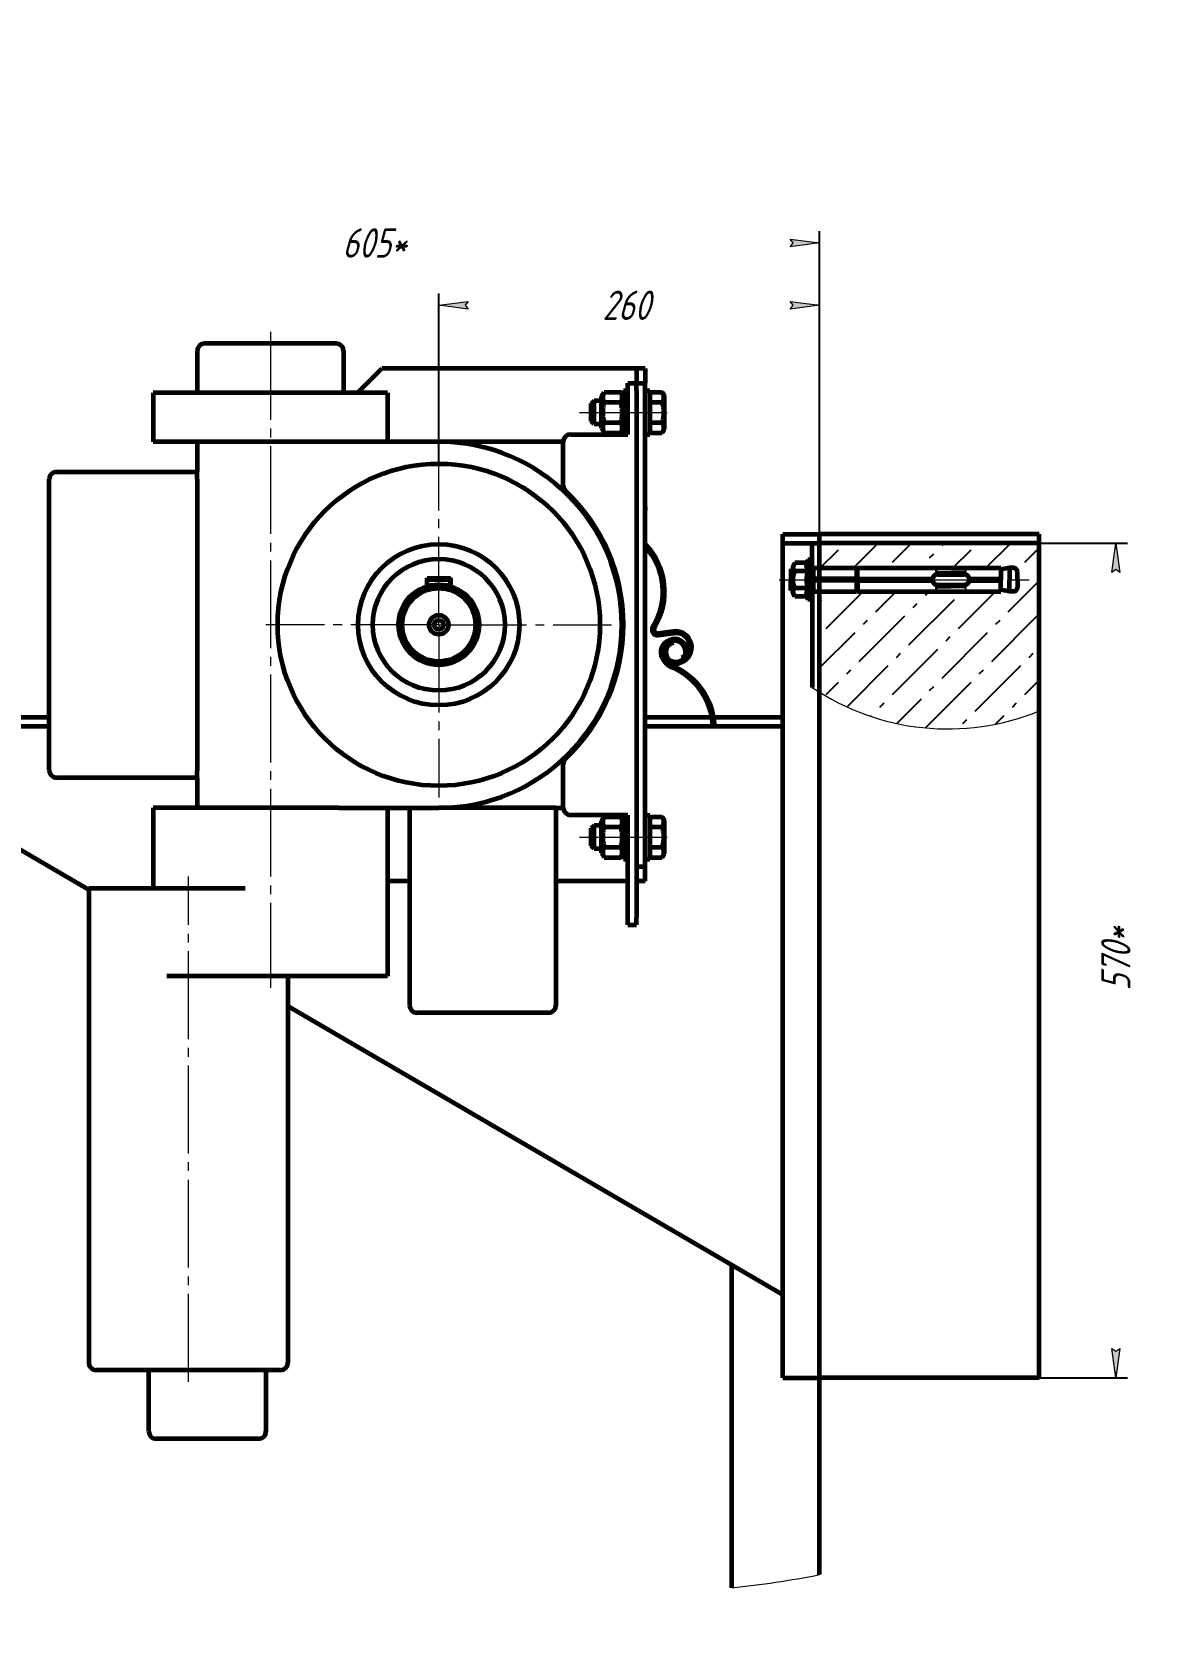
# Model space of a CAD drawing. Header units: millimetres. Extents: x 0 to 1682, y 0 to 594.
# Drawn here: x 639.4 to 833.7, y 322.1 to 594 of the extents above; entities that cross this region are included whole.
import ezdxf

# ---------------------------------------------------------------- set-up
doc = ezdxf.new("R2010")
doc.units = ezdxf.units.MM
for name, pattern in [('K5LT_AXLED', [19.5, 15, -1.5, 1.5, -1.5]), ('K5LT_BASIC', [0]), ('K5LT_THIN', [0]), ('K5LT_THIN_INCLUDED_TO_HATCHING', [0])]:
    doc.linetypes.add(name, pattern=pattern)
doc.layers.add('Системный слой', color=7, linetype='Continuous')
doc.styles.add('KDIMTEXTSTYLE', font='GOST_AU.SHX', dxfattribs={"width": 0.96, "oblique": 15, "height": 5})
doc.dimstyles.new('KDIMSTYLE (0.25)', dxfattribs={"dimtxt": 5, "dimasz": 1, "dimexe": 2, "dimexo": 0, "dimgap": 1, "dimtad": 1, "dimlfac": 4, "dimtxsty": 'KDIMTEXTSTYLE', "dimsah": 1, "dimcen": 0, "dimdle": 1, "dimadec": 0, "dimazin": 0, "dimtfac": 0.667, "dimtmove": 0, "dimatfit": 3, "dimfxl": 1, "dimtvp": 1, "dimtolj": 1, "dimtzin": 0, "dimarcsym": 0})

# ---------------------------------------------------------------- blocks, each defined once
blk = doc.blocks.new('U176')
at = {"layer": 'Системный слой', "color": 5, "linetype": 'K5LT_BASIC', "lineweight": 60, "true_color": 0x0000ff}
for p, q in [((744.89, 532.77), (744.89, 525.68)), ((744.89, 525.68), (744.89, 525.27))]:
    blk.add_line(p, q, dxfattribs=at)
blk = doc.blocks.new('U177')
at = {"layer": 'Системный слой', "color": 5, "linetype": 'K5LT_BASIC', "lineweight": 60, "true_color": 0x0000ff}
for p, q in [((622.64, 475.47), (642.39, 475.47)), ((744.14, 475.47), (767.64, 475.47))]:
    blk.add_line(p, q, dxfattribs=at)
blk = doc.blocks.new('U178')
at = {"layer": 'Системный слой', "color": 5, "linetype": 'K5LT_BASIC', "lineweight": 60, "true_color": 0x0000ff}
for p, q in [((649.14, 447.51), (622.64, 462.97)), ((767.64, 378.38), (683.14, 427.67))]:
    blk.add_line(p, q, dxfattribs=at)
blk = doc.blocks.new('U179')
at = {"layer": 'Системный слой', "color": 5, "linetype": 'K5LT_BASIC', "lineweight": 60, "true_color": 0x0000ff}
for p, q in [((744.89, 460.27), (744.89, 453.18)), ((744.89, 453.18), (744.89, 452.77))]:
    blk.add_line(p, q, dxfattribs=at)
blk = doc.blocks.new('U180')
at = {"layer": 'Системный слой', "color": 5, "linetype": 'K5LT_BASIC', "lineweight": 60, "true_color": 0x0000ff}
for p, q in [((740.39, 532.77), (740.39, 525.68)), ((740.39, 525.68), (740.39, 525.27))]:
    blk.add_line(p, q, dxfattribs=at)
blk = doc.blocks.new('U181')
at = {"layer": 'Системный слой', "color": 5, "linetype": 'K5LT_BASIC', "lineweight": 60, "true_color": 0x0000ff}
for p, q in [((700.14, 449.02), (703.89, 449.02)), ((728.89, 449.02), (741.14, 449.02))]:
    blk.add_line(p, q, dxfattribs=at)
blk = doc.blocks.new('U182')
at = {"layer": 'Системный слой', "color": 5, "linetype": 'K5LT_BASIC', "lineweight": 60, "true_color": 0x0000ff}
for p, q in [((740.39, 460.27), (740.39, 453.18)), ((740.39, 453.18), (740.39, 452.77))]:
    blk.add_line(p, q, dxfattribs=at)
blk = doc.blocks.new('U183')
at = {"layer": 'Системный слой', "color": 5, "linetype": 'K5LT_BASIC', "lineweight": 60, "true_color": 0x0000ff}
for p, q in [((622.64, 476.97), (642.39, 476.97)), ((744.14, 476.97), (755.51, 476.97)), ((755.81, 476.97), (767.64, 476.97))]:
    blk.add_line(p, q, dxfattribs=at)
blk = doc.blocks.new('U184')
at = {"layer": 'Системный слой', "color": 5, "linetype": 'K5LT_BASIC', "lineweight": 60, "true_color": 0x0000ff}
for p, q in [((735.39, 456.52), (735.39, 458.52)), ((735.39, 454.52), (735.39, 456.52))]:
    blk.add_line(p, q, dxfattribs=at)
blk = doc.blocks.new('U185')
at = {"layer": 'Системный слой', "color": 5, "linetype": 'K5LT_BASIC', "lineweight": 60, "true_color": 0x0000ff}
for p, q in [((734.89, 456.52), (734.89, 458.02)), ((734.89, 455.02), (734.89, 456.52))]:
    blk.add_line(p, q, dxfattribs=at)
blk = doc.blocks.new('U186')
at = {"layer": 'Системный слой', "color": 5, "linetype": 'K5LT_BASIC', "lineweight": 60, "true_color": 0x0000ff}
for p, q in [((735.39, 529.02), (735.39, 531.02)), ((735.39, 527.02), (735.39, 529.02))]:
    blk.add_line(p, q, dxfattribs=at)
blk = doc.blocks.new('U187')
at = {"layer": 'Системный слой', "color": 5, "linetype": 'K5LT_BASIC', "lineweight": 60, "true_color": 0x0000ff}
for p, q in [((734.89, 529.02), (734.89, 530.52)), ((734.89, 527.52), (734.89, 529.02))]:
    blk.add_line(p, q, dxfattribs=at)
blk = doc.blocks.new('U188')
at = {"layer": 'Системный слой', "color": 30, "linetype": 'K5LT_AXLED', "lineweight": 18, "true_color": 0xff8000}
for q in [(708.89, 522.27), (679.39, 492.77), (738.39, 492.77), (708.89, 463.27)]:
    blk.add_line((708.89, 492.77), q, dxfattribs=at)
blk = doc.blocks.new('U189')
at = {"layer": 'Системный слой', "color": 5, "linetype": 'K5LT_BASIC', "lineweight": 60, "true_color": 0x0000ff}
for p, q in [((769.68, 503.35), (769.31, 502.72)), ((771.68, 503.35), (769.68, 503.35)), ((771.89, 503.87), (771.89, 500.47)), ((772.64, 503.87), (771.89, 503.87)), ((772.64, 500.47), (772.64, 503.87)), ((769.31, 502.72), (769.31, 500.47)), ((769.31, 498.22), (769.31, 500.47)), ((771.89, 501.91), (769.68, 501.91)), ((771.89, 497.07), (771.89, 500.47)), ((772.64, 500.47), (772.64, 497.07)), ((769.68, 497.58), (769.31, 498.22)), ((771.89, 499.02), (769.68, 499.02)), ((771.64, 497.58), (769.68, 497.58)), ((772.64, 497.07), (771.89, 497.07))]:
    blk.add_line(p, q, dxfattribs=at)
for centre, radius, start, end in [((770.12, 502.56), 0.783, 142.5777, 235.9815), ((773.5, 502.89), 1.88, 148.6883, 211.3117), ((772.33, 500.47), 3.02, 151.4211, 180), ((772.33, 500.47), 3.02, 180, 208.5789), ((775.94, 500.47), 4.29, 160.3471, 199.6529), ((770.12, 498.37), 0.783, 124.0185, 217.4223), ((773.5, 498.04), 1.88, 148.6883, 211.3117)]:
    blk.add_arc(centre, radius, start, end, dxfattribs=at)
blk = doc.blocks.new('KDIMARROW_01')
at = {"layer": 'Системный слой'}
blk.add_hatch(color=0, dxfattribs=at).paths.add_polyline_path([(0, 0), (-5, 0.66), (-4.5, 0), (-5, -0.66)])
at = {"layer": 'Системный слой', "color": 0, "linetype": 'K5LT_THIN', "lineweight": 18}
for p, q in [((-4.5, 0), (-5, 0.66)), ((-5, 0.66), (0, 0)), ((0, 0), (-5, -0.66)), ((-5, -0.66), (-4.5, 0)), ((0, 0), (-1, 0))]:
    blk.add_line(p, q, dxfattribs=at)

msp = doc.modelspace()

# ---------------------------------------------------------------- hatches: boundary and pattern name
at = {"layer": 'Системный слой'}
h = msp.add_hatch(dxfattribs=at)
h.set_pattern_fill('Бетон', angle=45, style=0, pattern_type=0)
h.set_pattern_definition([(45, (0, 0), (-5.656854, 5.656854), [11, -5]), (45, (9.192, 9.192), (-5.656854, 5.656854), [1, -15]), (45, (2.8284, 8.485), (-5.656854, 5.656854), [11, -5]), (45, (12.021, 17.678), (-5.656854, 5.656854), [1, -15])])
h.paths.add_polyline_path([(773.8939, 481.498), (777.3661, 479.4771), (781.022, 477.8113), (784.8253, 476.5171), (788.7384, 475.6073), (792.7226, 475.0908), (796.7384, 474.9729), (800.746, 475.2546), (804.7057, 475.9332), (808.5785, 477.0019), (811.3939, 478.0496), (811.3939, 506.7151), (773.8939, 506.7151), (773.8939, 503.865), (773.8939, 502.2984), (774.0606, 502.2984), (774.0606, 502.4651), (781.427, 502.4651), (781.427, 502.2984), (781.5936, 502.2984), (781.5936, 502.4651), (806.0504, 502.4651), (806.0504, 502.1818), (807.5611, 502.4651), (808.2278, 502.4651), (808.6964, 502.2726), (808.8944, 501.8062), (808.8944, 501.7984), (808.8944, 500.4651), (808.8944, 499.1318), (808.7019, 498.6632), (808.2356, 498.4652), (808.2278, 498.4652), (807.5611, 498.4652), (806.0504, 498.7484), (806.0504, 498.4652), (781.5936, 498.4652), (781.5936, 498.6318), (781.427, 498.6318), (781.427, 498.4652), (774.0606, 498.4652), (774.0606, 498.6318), (773.8939, 498.6318)])

# ---------------------------------------------------------------- linework, layer by layer
at = {"layer": 'Системный слой', "color": 30, "linetype": 'K5LT_AXLED', "lineweight": 18, "true_color": 0xff8000}
for p, q in [((680.1439, 542.7651), (680.1439, 430.7651)), ((732.8939, 529.0151), (749.3939, 529.0151)), ((766.9773, 500.4651), (809.6444, 500.4651)), ((732.8939, 456.5151), (749.3939, 456.5151)), ((666.1439, 363.5151), (666.1439, 449.7651))]:
    msp.add_line(p, q, dxfattribs=at)
at = {"layer": 'Системный слой', "color": 5, "linetype": 'K5LT_BASIC', "lineweight": 60, "true_color": 0x0000ff}
for p, q in [((667.6439, 539.5151), (667.6439, 532.3901)), ((691.3939, 540.7651), (668.8939, 540.7651)), ((692.6439, 539.5151), (692.6439, 532.3901)), ((695.0189, 532.3901), (699.1439, 536.5151)), ((741.8939, 536.5151), (699.1439, 536.5151)), ((742.6439, 536.5151), (741.8939, 536.5151)), ((744.1439, 536.5151), (742.6439, 536.5151)), ((742.6439, 536.5151), (742.6439, 534.0151)), ((744.1439, 536.5151), (744.1439, 534.0151)), ((741.1439, 532.7651), (741.1439, 534.0151)), ((741.1439, 534.0151), (742.6439, 534.0151)), ((742.6439, 534.0151), (744.1439, 534.0151)), ((742.6439, 532.7651), (742.6439, 534.0151)), ((744.1439, 451.5151), (744.1439, 534.0151)), ((660.1439, 532.3901), (660.1439, 524.0151)), ((700.1439, 532.3901), (660.1439, 532.3901)), ((700.1439, 532.3901), (700.1439, 524.0151)), ((735.3939, 531.0151), (734.8939, 530.5151)), ((736.6939, 531.0151), (735.3939, 531.0151)), ((736.6939, 531.7151), (737.1351, 532.4792)), ((736.6939, 526.3151), (736.6939, 531.7151)), ((737.1351, 532.4792), (739.9527, 532.4792)), ((737.1351, 530.7472), (739.9527, 530.7472)), ((739.9527, 532.4792), (740.3939, 531.7151)), ((740.3939, 532.7651), (741.1439, 532.7651)), ((741.1439, 525.2651), (741.1439, 532.7651)), ((742.6439, 532.7651), (742.6439, 442.7651)), ((744.1439, 532.7651), (744.8939, 532.7651)), ((744.8939, 532.4792), (747.0393, 532.4792)), ((744.8939, 530.7472), (747.0393, 530.7472)), ((747.0393, 532.4792), (747.3939, 531.8651)), ((747.3939, 526.1651), (747.3939, 531.8651)), ((735.3939, 527.0151), (734.8939, 527.5151)), ((731.3939, 525.2651), (741.1439, 525.2651)), ((736.6939, 527.0151), (735.3939, 527.0151)), ((736.6939, 526.3151), (737.1351, 525.551)), ((737.1351, 527.2831), (739.9527, 527.2831)), ((737.1351, 525.551), (739.9527, 525.551)), ((739.9527, 525.551), (740.3939, 526.3151)), ((744.1439, 525.2651), (744.8939, 525.2651)), ((744.8939, 527.2831), (747.0393, 527.2831)), ((744.8939, 525.551), (747.0393, 525.551)), ((747.0393, 525.551), (747.3939, 526.1651)), ((691.8031, 524.0151), (660.1439, 524.0151)), ((667.6439, 524.0151), (667.6439, 518.8901)), ((708.8939, 524.0151), (691.8031, 524.0151)), ((730.1439, 524.0151), (708.8939, 524.0151)), ((730.1439, 516.5624), (730.1439, 524.0151)), ((642.3939, 467.8901), (642.3939, 517.6401)), ((643.6439, 518.8901), (667.6439, 518.8901)), ((667.6439, 517.6401), (667.6439, 518.8901)), ((667.6439, 517.6401), (667.6439, 467.8901)), ((767.6439, 508.2151), (771.8939, 508.2151)), ((767.6439, 506.7151), (767.6439, 508.2151)), ((767.6439, 506.7151), (771.8939, 506.7151)), ((767.6439, 364.2151), (767.6439, 506.7151)), ((771.8939, 508.2151), (773.8939, 508.2151)), ((771.8939, 506.7151), (773.8939, 506.7151)), ((772.6439, 503.865), (772.6439, 506.7151)), ((811.3939, 508.2151), (773.8939, 508.2151)), ((773.8939, 506.7151), (773.8939, 508.2151)), ((811.3939, 506.7151), (773.8939, 506.7151)), ((773.8939, 364.2151), (773.8939, 506.7151)), ((811.3939, 506.7151), (811.3939, 508.2151)), ((811.3939, 364.2151), (811.3939, 506.7151)), ((706.8939, 500.7151), (710.8939, 500.7151)), ((706.8939, 499.3428), (706.8939, 500.7151)), ((706.8939, 500.4901), (707.0439, 500.6401)), ((706.8939, 499.3428), (706.8939, 500.4901)), ((706.8939, 500.4901), (710.8939, 500.4901)), ((707.0439, 500.6401), (710.7439, 500.6401)), ((710.8939, 500.4901), (710.7439, 500.6401)), ((710.8939, 500.7151), (710.8939, 499.3428)), ((710.8939, 499.3428), (710.8939, 500.4901)), ((769.3106, 502.2984), (768.9773, 502.2984)), ((768.9773, 502.2984), (768.9773, 500.4651)), ((768.9773, 498.6318), (768.9773, 500.4651)), ((772.8106, 502.2984), (772.6439, 502.2984)), ((772.8106, 502.4651), (772.8106, 498.4652)), ((772.8106, 502.4651), (780.177, 502.4651)), ((780.177, 500.6318), (772.8106, 500.6318)), ((780.177, 500.2984), (772.8106, 500.2984)), ((780.177, 502.4651), (780.177, 498.4652)), ((780.3436, 502.2984), (780.177, 502.2984)), ((780.3436, 500.4651), (780.3436, 502.4651)), ((780.3436, 502.4651), (804.8004, 502.4651)), ((780.3436, 500.4651), (780.3436, 500.6318)), ((780.3436, 500.6318), (793.1493, 500.6318)), ((780.3436, 500.4651), (780.3436, 498.4652)), ((780.3436, 500.4651), (780.3436, 500.2984)), ((780.3436, 500.2984), (793.1493, 500.2984)), ((794.0507, 501.3818), (798.5506, 501.3818)), ((794.0507, 501.3362), (798.5506, 501.3362)), ((799.4519, 500.6318), (804.8004, 500.6318)), ((799.4519, 500.2984), (804.8004, 500.2984)), ((806.3111, 502.4651), (804.8004, 502.1818)), ((804.8004, 502.4651), (804.8004, 500.4651)), ((804.8004, 498.4652), (804.8004, 500.4651)), ((806.9778, 502.4651), (806.3111, 502.4651)), ((806.3111, 502.4651), (806.3111, 500.4651)), ((806.3111, 498.4652), (806.3111, 500.4651)), ((807.6444, 500.4651), (807.6444, 501.7984)), ((807.6444, 500.4651), (807.6444, 499.1318)), ((769.3106, 498.6318), (768.9773, 498.6318)), ((772.8106, 498.6318), (772.6439, 498.6318)), ((772.8106, 498.4652), (780.177, 498.4652)), ((780.3436, 498.6318), (780.177, 498.6318)), ((780.3436, 498.4652), (804.8004, 498.4652)), ((794.0507, 499.594), (798.5506, 499.594)), ((794.0507, 499.5485), (798.5506, 499.5485)), ((806.3111, 498.4652), (804.8004, 498.7484)), ((806.9778, 498.4652), (806.3111, 498.4652)), ((772.6439, 497.0652), (772.6439, 482.0652)), ((748.9578, 491.6351), (746.3081, 491.2886)), ((746.347, 490.9911), (748.9967, 491.3376)), ((748.5194, 490.2152), (748.167, 490.087)), ((748.2696, 489.8051), (748.622, 489.9333)), ((748.9799, 489.6986), (748.9197, 489.9925)), ((750.4735, 487.1836), (750.3097, 487.124)), ((750.3097, 487.124), (750.4123, 486.8421)), ((750.4123, 486.8421), (750.5762, 486.9017)), ((750.1523, 486.6061), (749.8821, 486.5077)), ((749.9848, 486.2258), (750.2549, 486.3241)), ((667.6439, 466.6401), (667.6439, 467.8901)), ((730.1439, 461.5151), (730.1439, 468.9678)), ((667.6439, 466.6401), (643.6439, 466.6401)), ((667.6439, 466.6401), (667.6439, 461.5151)), ((660.1439, 461.5151), (660.1439, 447.7651)), ((691.8031, 461.5151), (660.1439, 461.5151)), ((691.8031, 461.5151), (708.8939, 461.5151)), ((700.1439, 461.5151), (700.1439, 432.7651)), ((703.8939, 461.5151), (703.8939, 427.7651)), ((727.6439, 461.5151), (708.8939, 461.5151)), ((728.8876, 461.5151), (727.6439, 461.5151)), ((728.8876, 461.5151), (730.1439, 461.5151)), ((728.8939, 461.5151), (728.8939, 427.7651)), ((741.1439, 460.2651), (731.3939, 460.2651)), ((736.6939, 459.2151), (737.1351, 459.9792)), ((737.1351, 459.9792), (739.9527, 459.9792)), ((739.9527, 459.9792), (740.3939, 459.2151)), ((741.1439, 442.7651), (741.1439, 460.2651)), ((744.1439, 460.2651), (744.8939, 460.2651)), ((744.8939, 459.9792), (747.0393, 459.9792)), ((747.0393, 459.9792), (747.3939, 459.3651)), ((735.3939, 458.5151), (734.8939, 458.0151)), ((736.6939, 458.5151), (735.3939, 458.5151)), ((736.6939, 453.8151), (736.6939, 459.2151)), ((737.1351, 458.2472), (739.9527, 458.2472)), ((744.8939, 458.2472), (747.0393, 458.2472)), ((747.3939, 453.6651), (747.3939, 459.3651)), ((735.3939, 454.5151), (734.8939, 455.0151)), ((736.6939, 454.5151), (735.3939, 454.5151)), ((737.1351, 454.7831), (739.9527, 454.7831)), ((744.8939, 454.7831), (747.0393, 454.7831)), ((736.6939, 453.8151), (737.1351, 453.051)), ((737.1351, 453.051), (739.9527, 453.051)), ((739.9527, 453.051), (740.3939, 453.8151)), ((740.3939, 452.7651), (741.1439, 452.7651)), ((742.6439, 451.5151), (744.1439, 451.5151)), ((744.1439, 452.7651), (744.8939, 452.7651)), ((744.1439, 449.0151), (744.1439, 451.5151)), ((744.8939, 453.051), (747.0393, 453.051)), ((747.0393, 453.051), (747.3939, 453.6651)), ((744.1439, 449.0151), (742.6439, 449.0151)), ((649.1439, 447.7651), (649.1439, 366.7651)), ((662.501, 447.7651), (649.1439, 447.7651)), ((675.8582, 447.7651), (662.501, 447.7651)), ((741.1439, 441.5151), (741.1439, 442.7651)), ((741.1439, 441.5151), (742.6439, 441.5151)), ((742.6439, 441.5151), (742.6439, 442.7651)), ((675.8582, 432.7651), (662.501, 432.7651)), ((700.1439, 432.7651), (675.8582, 432.7651)), ((683.1439, 432.7651), (683.1439, 366.7651)), ((727.6439, 426.5151), (705.1439, 426.5151)), ((758.8939, 328.3411), (758.8939, 383.4859)), ((758.8939, 328.3411), (758.8939, 383.4859)), ((681.8939, 365.5151), (650.3939, 365.5151)), ((659.3939, 355.0151), (659.3939, 365.5151)), ((679.3939, 365.5151), (679.3939, 355.0151)), ((767.6439, 364.2151), (771.8939, 364.2151)), ((771.8939, 364.2151), (773.8939, 364.2151)), ((773.8939, 330.5916), (773.8939, 364.2151)), ((811.3939, 364.2151), (773.8939, 364.2151)), ((773.8939, 330.5916), (773.8939, 364.2151)), ((678.1439, 353.7651), (660.6439, 353.7651))]:
    msp.add_line(p, q, dxfattribs=at)
at = {"layer": 'Системный слой', "color": 7, "linetype": 'K5LT_THIN', "lineweight": 18}
for p, q in [((735.3939, 530.7651), (735.1439, 530.7651)), ((736.6939, 530.7651), (735.3939, 530.7651)), ((735.3939, 527.2651), (735.1439, 527.2651)), ((736.6939, 527.2651), (735.3939, 527.2651)), ((769.3106, 502.033), (768.9773, 502.033)), ((772.8106, 502.033), (772.6439, 502.033)), ((780.3436, 502.033), (780.177, 502.033)), ((793.9642, 502.3265), (796.3006, 502.3265)), ((794.0382, 501.8596), (796.3006, 501.8596)), ((794.0382, 501.6741), (796.3006, 501.6741)), ((798.637, 502.3265), (796.3006, 502.3265)), ((798.563, 501.8596), (796.3006, 501.8596)), ((798.563, 501.6741), (796.3006, 501.6741)), ((769.3106, 498.8972), (768.9773, 498.8972)), ((772.8106, 498.8972), (772.6439, 498.8972)), ((780.3436, 498.8972), (780.177, 498.8972)), ((793.9642, 498.6037), (796.3006, 498.6037)), ((794.0382, 499.2561), (796.3006, 499.2561)), ((794.0382, 499.0707), (796.3006, 499.0707)), ((798.563, 499.2561), (796.3006, 499.2561)), ((798.563, 499.0707), (796.3006, 499.0707)), ((798.637, 498.6037), (796.3006, 498.6037)), ((735.3939, 458.2651), (735.1439, 458.2651)), ((736.6939, 458.2651), (735.3939, 458.2651)), ((735.3939, 454.7651), (735.1439, 454.7651)), ((736.6939, 454.7651), (735.3939, 454.7651))]:
    msp.add_line(p, q, dxfattribs=at)
at = {"layer": 'Системный слой', "color": 5, "linetype": 'K5LT_BASIC', "lineweight": 60, "true_color": 0x0000ff}
for radius in [27.5, 13.75, 11.25, 6.875, 6.25, 1.65, 0.7875]:
    msp.add_circle((708.8939, 492.7651), radius, dxfattribs=at)
for centre, radius, start, end in [((668.8939, 539.5151), 1.25, 90, 180), ((691.3939, 539.5151), 1.25, 0, 90), ((731.3939, 524.0151), 1.25, 90, 180), ((708.8939, 492.7651), 31.25, 270.000141, 90.000001), ((643.6439, 517.6401), 1.25, 90, 180), ((731.3939, 516.5624), 1.25, 180, 226.605095), ((708.8939, 492.7651), 31.5, 313.394905, 46.605095), ((741.4203, 512.6048), 2.75, 352.05698, 7.94302), ((735.6948, 498.4054), 11.75, 328.330889, 44.022184), ((735.6948, 498.4054), 11.45, 328.330889, 42.446226), ((794.0507, 500.4651), 0.9166, 90, 169.524318), ((794.0226, 500.4433), 0.8934, 88.197263, 167.82165), ((794.0507, 500.4651), 0.9166, 190.475682, 270), ((794.0226, 500.4869), 0.8934, 192.17835, 271.802737), ((798.5506, 500.4651), 0.9166, 10.475682, 90), ((798.5787, 500.4433), 0.8934, 12.17835, 91.802737), ((798.5506, 500.4651), 0.9166, 270, 349.524318), ((798.5787, 500.4869), 0.8934, 268.197263, 347.82165), ((806.9778, 501.7984), 0.6667, 0, 90), ((806.9778, 499.1318), 0.6667, 270, 0), ((746.2271, 491.9083), 0.925, 148.330889, 277.45017), ((746.2271, 491.9083), 0.625, 148.330889, 277.45017), ((748.8938, 488.0901), 2.125, 110, 207.462668), ((748.8938, 488.0901), 1.825, 110, 207.462668), ((749.3135, 488.07), 1.9625, 101.576033, 290), ((749.3135, 488.07), 1.6625, 101.576033, 290), ((749.2035, 488.3358), 2, 29.543057, 110), ((749.2035, 488.3358), 1.7, 29.543057, 110), ((749.3144, 488.9083), 2.75, 290, 97.45017), ((749.3144, 488.9083), 2.45, 290, 97.45017), ((750.3357, 488.8395), 3.75, 207.462668, 246.379078), ((750.3357, 488.8395), 3.45, 207.462668, 246.379078), ((750.1914, 487.9589), 0.825, 290, 1.783543), ((750.1914, 487.9589), 1.125, 290, 1.783543), ((748.4422, 487.9044), 2.575, 1.783543, 29.543057), ((748.4422, 487.9044), 2.875, 1.783543, 29.543057), ((744.2453, 474.913), 11.45, 2.763621, 66.379078), ((744.2453, 474.913), 11.75, 2.693007, 66.379078), ((643.6439, 467.8901), 1.25, 180, 270), ((731.3939, 468.9678), 1.25, 133.394905, 180), ((731.3939, 461.5151), 1.25, 180, 270), ((705.1439, 427.7651), 1.25, 180, 270), ((727.6439, 427.7651), 1.25, 270, 0), ((650.3939, 366.7651), 1.25, 180, 270), ((681.8939, 366.7651), 1.25, 270, 0), ((660.6439, 355.0151), 1.25, 180, 270), ((678.1439, 355.0151), 1.25, 270, 0)]:
    msp.add_arc(centre, radius, start, end, dxfattribs=at)
at = {"layer": 'Системный слой', "color": 7, "linetype": 'K5LT_THIN', "lineweight": 18}
for centre, radius, start, end in [((793.9642, 502.0374), 0.2892, 90, 180), ((794.0382, 502.0374), 0.3632, 180, 270), ((794.0486, 502.1005), 0.2412, 110.477241, 267.54807), ((798.5527, 502.1005), 0.2412, 272.45193, 69.522759), ((798.563, 502.0374), 0.3632, 270, 0), ((798.637, 502.0374), 0.2892, 0, 90), ((794.0382, 498.8929), 0.3632, 90, 180), ((793.9642, 498.8929), 0.2892, 180, 270), ((794.0486, 498.8297), 0.2412, 92.45193, 249.522759), ((798.563, 498.8929), 0.3632, 0, 90), ((798.5527, 498.8297), 0.2412, 290.477241, 87.54807), ((798.637, 498.8929), 0.2892, 270, 0), ((795.7721, 516.276), 41.2952, 235.939335, 292.228098)]:
    msp.add_arc(centre, radius, start, end, dxfattribs=at)
at = {"layer": 'Системный слой', "color": 7, "linetype": 'K5LT_THIN_INCLUDED_TO_HATCHING', "lineweight": 18}
msp.add_arc((742.6439, 487.7651), 160.25, 275.820028, 281.245179, dxfattribs=at)
at = {"layer": 'Системный слой', "color": 5, "linetype": 'K5LT_BASIC', "lineweight": 60, "true_color": 0x0000ff}
for points, knots in [([(737.1351, 532.4792), (737.0788, 532.3818), (737.0044, 532.2345), (736.9366, 532.0484), (736.9032, 531.9271), (736.8828, 531.8235), (736.8707, 531.7243), (736.8659, 531.626), (736.8687, 531.5255), (736.8795, 531.4245), (736.8978, 531.3239), (736.9273, 531.2082), (736.9935, 531.0144), (737.0722, 530.8559), (737.1351, 530.7472)], [0, 0, 0, 0, 2.59801481, 3.88110665, 4.83960095, 5.73074982, 6.54245647, 7.38359835, 8.24526286, 9.11284516, 9.97477882, 10.82974871, 12.09637391, 15, 15, 15, 15]), ([(737.1351, 530.7472), (737.0853, 530.5747), (737.0162, 530.3058), (736.9514, 529.9717), (736.9212, 529.7754), (736.8996, 529.6062), (736.8828, 529.4358), (736.8707, 529.2373), (736.8659, 529.0407), (736.8687, 528.8398), (736.8795, 528.6377), (736.8978, 528.4365), (736.9232, 528.2378), (736.9654, 527.9774), (737.0326, 527.6581), (737.0993, 527.4069), (737.1351, 527.2831)], [0, 0, 0, 0, 2.6055268, 4.02084955, 4.9336382, 5.48488108, 6.49484979, 7.414784, 8.36807813, 9.34463124, 10.32789118, 11.30474933, 12.27371521, 13.23236096, 15.12615549, 17, 17, 17, 17]), ([(739.9527, 530.7472), (740.009, 530.8446), (740.0834, 530.9919), (740.1512, 531.178), (740.1846, 531.2993), (740.205, 531.4028), (740.2171, 531.5021), (740.2219, 531.6004), (740.2191, 531.7008), (740.2083, 531.8019), (740.19, 531.9025), (740.1605, 532.0182), (740.0943, 532.2119), (740.0156, 532.3704), (739.9527, 532.4792)], [0, 0, 0, 0, 2.59801481, 3.88110665, 4.83960095, 5.73074982, 6.54245647, 7.38359835, 8.24526286, 9.11284516, 9.97477882, 10.82974871, 12.09637391, 15, 15, 15, 15]), ([(739.9527, 527.2831), (740.0025, 527.4555), (740.0716, 527.7244), (740.1364, 528.0586), (740.1666, 528.2548), (740.1882, 528.424), (740.205, 528.5944), (740.2171, 528.793), (740.2219, 528.9895), (740.2191, 529.1904), (740.2083, 529.3926), (740.19, 529.5937), (740.1646, 529.7924), (740.1224, 530.0528), (740.0552, 530.3721), (739.9885, 530.6233), (739.9527, 530.7472)], [0, 0, 0, 0, 2.6055268, 4.02084955, 4.9336382, 5.48488108, 6.49484979, 7.414784, 8.36807813, 9.34463124, 10.32789118, 11.30474933, 12.27371521, 13.23236096, 15.12615549, 17, 17, 17, 17]), ([(747.0393, 530.7472), (747.0782, 530.8145), (747.137, 530.9259), (747.1998, 531.0728), (747.2351, 531.173), (747.2632, 531.2688), (747.2856, 531.3661), (747.3017, 531.4779), (747.3083, 531.5833), (747.3066, 531.6843), (747.2976, 531.7808), (747.2823, 531.8744), (747.2575, 531.9811), (747.2114, 532.1285), (747.1379, 532.2997), (747.0707, 532.4249), (747.0393, 532.4792)], [0, 0, 0, 0, 2.03197676, 3.33971817, 4.35691028, 4.98286377, 6.14673398, 7.19733448, 8.23107414, 9.20464301, 10.12610383, 11.03238569, 11.92740894, 13.24282625, 15.35658079, 17, 17, 17, 17]), ([(747.0393, 527.2831), (747.0735, 527.4013), (747.12, 527.5758), (747.1777, 527.8282), (747.2121, 528.0022), (747.2467, 528.2071), (747.2689, 528.3707), (747.2888, 528.5655), (747.3017, 528.7445), (747.3083, 528.9553), (747.3066, 529.1574), (747.2976, 529.3504), (747.2823, 529.5375), (747.2575, 529.751), (747.2114, 530.0457), (747.1379, 530.3882), (747.0707, 530.6385), (747.0393, 530.7472)], [0, 0, 0, 0, 1.88979329, 2.77228609, 3.97396019, 4.61319913, 5.96225261, 6.50830656, 7.62070709, 8.71525498, 9.7460926, 10.72175699, 11.68134955, 12.62902123, 14.02181603, 16.25990907, 18, 18, 18, 18]), ([(737.1351, 527.2831), (737.0788, 527.1856), (737.0044, 527.0383), (736.9366, 526.8522), (736.9032, 526.7309), (736.8828, 526.6274), (736.8707, 526.5281), (736.8659, 526.4298), (736.8687, 526.3294), (736.8795, 526.2283), (736.8978, 526.1277), (736.9273, 526.012), (736.9935, 525.8183), (737.0722, 525.6598), (737.1351, 525.551)], [0, 0, 0, 0, 2.59801481, 3.88110665, 4.83960095, 5.73074982, 6.54245647, 7.38359835, 8.24526286, 9.11284516, 9.97477882, 10.82974871, 12.09637391, 15, 15, 15, 15]), ([(739.9527, 525.551), (740.009, 525.6485), (740.0834, 525.7957), (740.1512, 525.9818), (740.1846, 526.1031), (740.205, 526.2067), (740.2171, 526.306), (740.2219, 526.4042), (740.2191, 526.5047), (740.2083, 526.6058), (740.19, 526.7063), (740.1605, 526.822), (740.0943, 527.0158), (740.0156, 527.1743), (739.9527, 527.2831)], [0, 0, 0, 0, 2.59801481, 3.88110665, 4.83960095, 5.73074982, 6.54245647, 7.38359835, 8.24526286, 9.11284516, 9.97477882, 10.82974871, 12.09637391, 15, 15, 15, 15]), ([(747.0393, 525.551), (747.0782, 525.6183), (747.137, 525.7297), (747.1998, 525.8766), (747.2351, 525.9769), (747.2632, 526.0726), (747.2856, 526.1699), (747.3017, 526.2817), (747.3083, 526.3871), (747.3066, 526.4882), (747.2976, 526.5847), (747.2823, 526.6782), (747.2575, 526.785), (747.2114, 526.9323), (747.1379, 527.1036), (747.0707, 527.2287), (747.0393, 527.2831)], [0, 0, 0, 0, 2.03197676, 3.33971817, 4.35691028, 4.98286377, 6.14673398, 7.19733448, 8.23107414, 9.20464301, 10.12610383, 11.03238569, 11.92740894, 13.24282625, 15.35658079, 17, 17, 17, 17]), ([(737.1351, 459.9792), (737.0788, 459.8818), (737.0044, 459.7345), (736.9366, 459.5484), (736.9032, 459.4271), (736.8828, 459.3235), (736.8707, 459.2243), (736.8659, 459.126), (736.8687, 459.0255), (736.8795, 458.9245), (736.8978, 458.8239), (736.9273, 458.7082), (736.9935, 458.5144), (737.0722, 458.3559), (737.1351, 458.2472)], [0, 0, 0, 0, 2.59801481, 3.88110665, 4.83960095, 5.73074982, 6.54245647, 7.38359835, 8.24526286, 9.11284516, 9.97477882, 10.82974871, 12.09637391, 15, 15, 15, 15]), ([(739.9527, 458.2472), (740.009, 458.3446), (740.0834, 458.4919), (740.1512, 458.678), (740.1846, 458.7993), (740.205, 458.9028), (740.2171, 459.0021), (740.2219, 459.1004), (740.2191, 459.2008), (740.2083, 459.3019), (740.19, 459.4025), (740.1605, 459.5182), (740.0943, 459.7119), (740.0156, 459.8704), (739.9527, 459.9792)], [0, 0, 0, 0, 2.59801481, 3.88110665, 4.83960095, 5.73074982, 6.54245647, 7.38359835, 8.24526286, 9.11284516, 9.97477882, 10.82974871, 12.09637391, 15, 15, 15, 15]), ([(747.0393, 458.2472), (747.0782, 458.3145), (747.137, 458.4259), (747.1998, 458.5728), (747.2351, 458.673), (747.2632, 458.7688), (747.2856, 458.8661), (747.3017, 458.9779), (747.3083, 459.0833), (747.3066, 459.1843), (747.2976, 459.2808), (747.2823, 459.3744), (747.2575, 459.4811), (747.2114, 459.6285), (747.1379, 459.7997), (747.0707, 459.9249), (747.0393, 459.9792)], [0, 0, 0, 0, 2.03197676, 3.33971817, 4.35691028, 4.98286377, 6.14673398, 7.19733448, 8.23107414, 9.20464301, 10.12610383, 11.03238569, 11.92740894, 13.24282625, 15.35658079, 17, 17, 17, 17]), ([(737.1351, 458.2472), (737.0853, 458.0747), (737.0162, 457.8058), (736.9514, 457.4717), (736.9212, 457.2754), (736.8996, 457.1062), (736.8828, 456.9358), (736.8707, 456.7373), (736.8659, 456.5407), (736.8687, 456.3398), (736.8795, 456.1377), (736.8978, 455.9365), (736.9232, 455.7378), (736.9654, 455.4774), (737.0326, 455.1581), (737.0993, 454.9069), (737.1351, 454.7831)], [0, 0, 0, 0, 2.6055268, 4.02084955, 4.9336382, 5.48488108, 6.49484979, 7.414784, 8.36807813, 9.34463124, 10.32789118, 11.30474933, 12.27371521, 13.23236096, 15.12615549, 17, 17, 17, 17]), ([(739.9527, 454.7831), (740.0025, 454.9555), (740.0716, 455.2244), (740.1364, 455.5586), (740.1666, 455.7548), (740.1882, 455.924), (740.205, 456.0944), (740.2171, 456.293), (740.2219, 456.4895), (740.2191, 456.6904), (740.2083, 456.8926), (740.19, 457.0937), (740.1646, 457.2924), (740.1224, 457.5528), (740.0552, 457.8721), (739.9885, 458.1233), (739.9527, 458.2472)], [0, 0, 0, 0, 2.6055268, 4.02084955, 4.9336382, 5.48488108, 6.49484979, 7.414784, 8.36807813, 9.34463124, 10.32789118, 11.30474933, 12.27371521, 13.23236096, 15.12615549, 17, 17, 17, 17]), ([(747.0393, 454.7831), (747.0735, 454.9013), (747.12, 455.0758), (747.1777, 455.3282), (747.2121, 455.5022), (747.2467, 455.7071), (747.2689, 455.8707), (747.2888, 456.0655), (747.3017, 456.2445), (747.3083, 456.4553), (747.3066, 456.6574), (747.2976, 456.8504), (747.2823, 457.0375), (747.2575, 457.251), (747.2114, 457.5457), (747.1379, 457.8882), (747.0707, 458.1385), (747.0393, 458.2472)], [0, 0, 0, 0, 1.88979329, 2.77228609, 3.97396019, 4.61319913, 5.96225261, 6.50830656, 7.62070709, 8.71525498, 9.7460926, 10.72175699, 11.68134955, 12.62902123, 14.02181603, 16.25990907, 18, 18, 18, 18]), ([(737.1351, 454.7831), (737.0788, 454.6856), (737.0044, 454.5383), (736.9366, 454.3522), (736.9032, 454.2309), (736.8828, 454.1274), (736.8707, 454.0281), (736.8659, 453.9298), (736.8687, 453.8294), (736.8795, 453.7283), (736.8978, 453.6277), (736.9273, 453.512), (736.9935, 453.3183), (737.0722, 453.1598), (737.1351, 453.051)], [0, 0, 0, 0, 2.59801481, 3.88110665, 4.83960095, 5.73074982, 6.54245647, 7.38359835, 8.24526286, 9.11284516, 9.97477882, 10.82974871, 12.09637391, 15, 15, 15, 15]), ([(739.9527, 453.051), (740.009, 453.1485), (740.0834, 453.2957), (740.1512, 453.4818), (740.1846, 453.6031), (740.205, 453.7067), (740.2171, 453.806), (740.2219, 453.9042), (740.2191, 454.0047), (740.2083, 454.1058), (740.19, 454.2063), (740.1605, 454.322), (740.0943, 454.5158), (740.0156, 454.6743), (739.9527, 454.7831)], [0, 0, 0, 0, 2.59801481, 3.88110665, 4.83960095, 5.73074982, 6.54245647, 7.38359835, 8.24526286, 9.11284516, 9.97477882, 10.82974871, 12.09637391, 15, 15, 15, 15]), ([(747.0393, 453.051), (747.0782, 453.1183), (747.137, 453.2297), (747.1998, 453.3766), (747.2351, 453.4769), (747.2632, 453.5726), (747.2856, 453.6699), (747.3017, 453.7817), (747.3083, 453.8871), (747.3066, 453.9882), (747.2976, 454.0847), (747.2823, 454.1782), (747.2575, 454.285), (747.2114, 454.4323), (747.1379, 454.6036), (747.0707, 454.7287), (747.0393, 454.7831)], [0, 0, 0, 0, 2.03197676, 3.33971817, 4.35691028, 4.98286377, 6.14673398, 7.19733448, 8.23107414, 9.20464301, 10.12610383, 11.03238569, 11.92740894, 13.24282625, 15.35658079, 17, 17, 17, 17])]:
    msp.add_open_spline(points, degree=3, knots=knots, dxfattribs=at)

# ---------------------------------------------------------------- block references
at = {"layer": 'Системный слой'}
for name in ['U187', 'U186', 'U180', 'U176', 'U188', 'U189', 'U183', 'U177', 'U178', 'U182', 'U179', 'U185', 'U184', 'U181']:
    msp.add_blockref(name, (0, 0), dxfattribs=at)

# ---------------------------------------------------------------- dimensions: what is measured, and where the dimension line sits
at = {"layer": 'Системный слой', "color": 7}
for base, p1, location, override in [((773.8939, 557.9537), (622.6439, 476.9651), (697.8939, 557.9537), {"dimexo": 0, "dimpost": '\\H5.0;\\W0.965;\\Q15;<>\\H5.0;\\W0.965;\\Q15;\\Q15;*', "dimblk1": 'KDIMARROW_01', "dimblk2": 'KDIMARROW_01', "dimse1": 0, "dimse2": 0, "dimclrt": 7, "dimtolj": 1}), ((773.8939, 547.3158), (708.8939, 520.2651), (740.8939, 547.3158), {"dimexo": 0, "dimpost": '\\H5.0;\\W0.965;\\Q15;<>', "dimblk1": 'KDIMARROW_01', "dimblk2": 'KDIMARROW_01', "dimse1": 0, "dimse2": 0, "dimclrt": 7, "dimtolj": 1})]:
    msp.add_linear_dim(base=base, p1=p1, p2=(773.8939, 508.2151), location=location, dimstyle='KDIMSTYLE (0.25)', override=override, dxfattribs=at).render()
msp.add_linear_dim(base=(824.4535, 506.7151), p1=(811.3939, 364.2151), p2=(811.3939, 506.7151), angle=90, location=(824.4535, 435.7151), dimstyle='KDIMSTYLE (0.25)', override={"dimexo": 0, "dimpost": '\\H5.0;\\W0.965;\\Q15;<>\\H5.0;\\W0.965;\\Q15;\\Q15;*', "dimblk1": 'KDIMARROW_01', "dimblk2": 'KDIMARROW_01', "dimse1": 0, "dimse2": 0, "dimclrt": 7, "dimtolj": 1}, dxfattribs=at).render()

doc.saveas('drawing.dxf')
